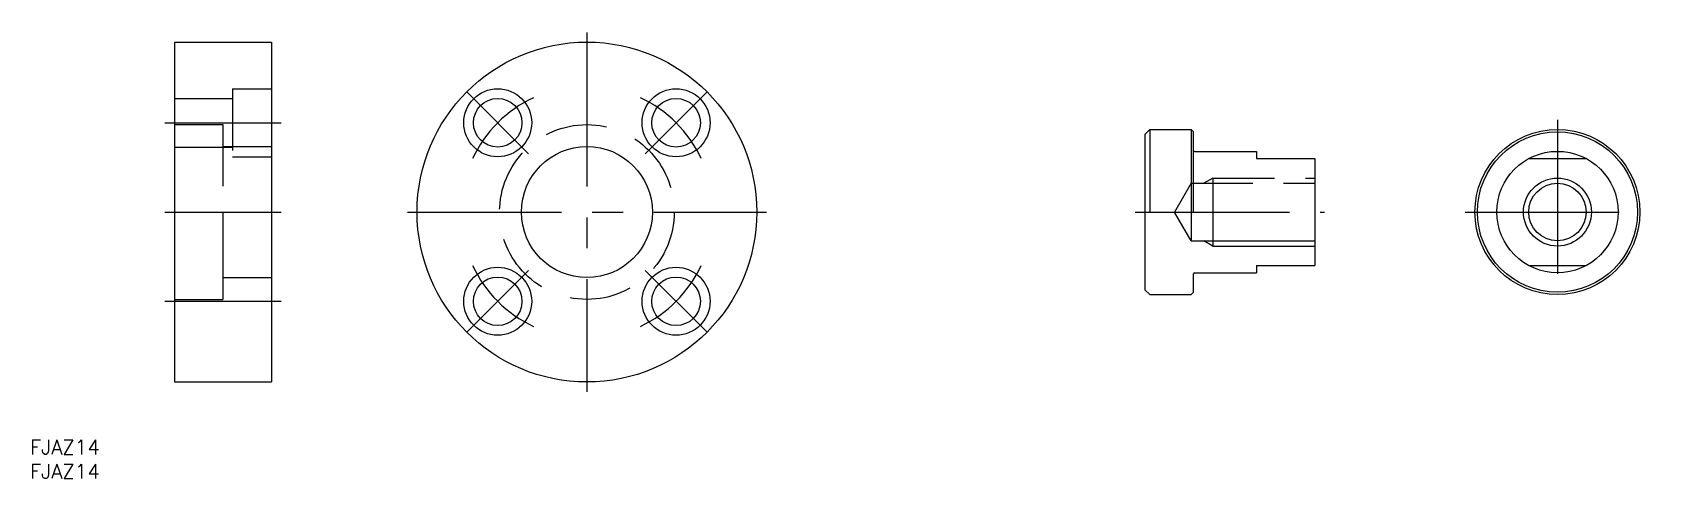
# Model space of a CAD drawing. Extents: x -314 to 19, y -55 to 37.
import ezdxf

# ---------------------------------------------------------------- set-up
doc = ezdxf.new("R2010")
doc.units = 0
doc.linetypes.add('CENTER', pattern=[50.8, 31.75, -6.35, 6.35, -6.35])
doc.linetypes.add('DASHED', pattern=[19.05, 12.7, -6.35])
doc.layers.get('0').update_dxf_attribs({"linetype": 'CONTINUOUS'})
doc.layers.add('CENTER', color=1, linetype='CONTINUOUS')
doc.styles.get("Standard").update_dxf_attribs({"font": 'txt.shx', "height": 3, "bigfont": 'bigfont.shx'})

# ---------------------------------------------------------------- blocks, each defined once
blk = doc.blocks.new('*U2')
at = {"color": 7, "linetype": 'CONTINUOUS'}
blk.add_text('FJAZ14', height=3, dxfattribs=at).set_placement((-314.79, -49.9))
blk = doc.blocks.new('*U3')
at = {"color": 7, "linetype": 'CONTINUOUS'}
blk.add_text('FJAZ14', height=3, dxfattribs=at).set_placement((-314.79, -54.9))

msp = doc.modelspace()

# ---------------------------------------------------------------- linework, layer by layer
at = {"color": 7, "linetype": 'CONTINUOUS'}
for p, q in [((-285, 35), (-285, -35)), ((-285, 35), (-265, 35)), ((-265, 35), (-265, -35)), ((-85, 16), (-84, 17)), ((-84, 17), (-75.5, 17)), ((-84, 17), (-84, 0)), ((-75.5, 17), (-75, 16.5)), ((-75.5, 17), (-75.5, 0)), ((-85, 16), (-85, -16)), ((-75, 0), (-75, 16.5)), ((-74.8, 12.5), (-62, 12.5)), ((-62, 12.5), (-62, 11)), ((-62, 11), (-50, 11)), ((-50, 11), (-50, -11)), ((-5.94, 11), (5.94, 11)), ((-275, 0), (-275, -18)), ((-75.5, -5.92), (-78.92, 0)), ((-75.5, 0), (-75.5, -5.92)), ((-71, 0), (-71, -7)), ((-75.5, -5.92), (-50, -5.92)), ((-75, -16.5), (-75, -12.7)), ((-74.8, -12.5), (-62, -12.5)), ((-62, -11), (-50, -11)), ((-62, -11), (-62, -12.5)), ((-5.94, -11), (5.94, -11)), ((-275, -13.5), (-265, -13.5)), ((-84, -17), (-85, -16)), ((-75.5, -17), (-75, -16.5)), ((-285, -18), (-275, -18)), ((-84, -17), (-75.5, -17)), ((-285, -35), (-265, -35))]:
    msp.add_line(p, q, dxfattribs=at)
at = {"color": 3, "linetype": 'DASHED'}
for p, q in [((-285, 23.38), (-273, 23.38)), ((-273, 25.38), (-273, 11.38)), ((-273, 25.38), (-265, 25.38)), ((-285, 18), (-275, 18)), ((-275, 18), (-275, 0)), ((-285, 13.38), (-273, 13.38)), ((-275, 13.5), (-265, 13.5)), ((-273, 11.38), (-265, 11.38)), ((-71, 7), (-72.87, 5.92)), ((-71, 7), (-71, 0)), ((-71, 7), (-50, 7)), ((-75.5, 5.92), (-78.92, 0)), ((-75.5, 5.92), (-75.5, 0)), ((-75.5, 5.92), (-50, 5.92))]:
    msp.add_line(p, q, dxfattribs=at)
at = {"color": 3, "linetype": 'CONTINUOUS'}
for q in [(-72.87, -5.92), (-50, -7)]:
    msp.add_line((-71, -7), q, dxfattribs=at)
at = {"color": 7, "linetype": 'CONTINUOUS'}
for centre, radius in [((-200, 0), 35), ((-218.38, 18.38), 7), ((-218.38, 18.38), 5), ((-181.62, 18.38), 7), ((-181.62, 18.38), 5), ((0, 0), 17), ((-200, 0), 13.5), ((0, 0), 16.5), ((0, 0), 12.5), ((0, 0), 5.92), ((-218.38, -18.38), 7), ((-181.62, -18.38), 7), ((-218.38, -18.38), 5), ((-181.62, -18.38), 5)]:
    msp.add_circle(centre, radius, dxfattribs=at)
at = {"color": 3, "linetype": 'DASHED'}
msp.add_circle((-200, 0), 18, dxfattribs=at)
at = {"color": 3, "linetype": 'CONTINUOUS'}
msp.add_circle((0, 0), 7, dxfattribs=at)
at = {"color": 7, "linetype": 'CONTINUOUS'}
for centre, start, end in [((-74.8, 12.7), 180, 270), ((-74.8, -12.7), 90, 180)]:
    msp.add_arc(centre, 0.2, start, end, dxfattribs=at)
at = {"layer": 'CENTER', "color": 1, "linetype": 'CENTER'}
for p, q in [((-200, 37), (-200, -37)), ((-212.02, 12.02), (-224.75, 24.75)), ((-187.98, 12.02), (-175.25, 24.75)), ((-287, 18.38), (-263, 18.38)), ((0, 19), (0, -19)), ((-237, 0), (-163, 0)), ((-87, 0), (-48, 0)), ((-19, 0), (19, 0)), ((-287, 0), (-263, 0)), ((-224.75, -24.75), (-212.02, -12.02)), ((-175.25, -24.75), (-187.98, -12.02)), ((-287, -18.38), (-263, -18.38))]:
    msp.add_line(p, q, dxfattribs=at)
for start, end in [(115.0665, 154.9335), (25.0665, 64.9335), (205.0665, 244.9335), (295.0665, 334.9335)]:
    msp.add_arc((-200, 0), 26, start, end, dxfattribs=at)

# ---------------------------------------------------------------- block references
at = {"color": 7, "linetype": 'CONTINUOUS'}
for name in ['*U2', '*U3']:
    msp.add_blockref(name, (0, 0), dxfattribs=at)

doc.saveas('drawing.dxf')
